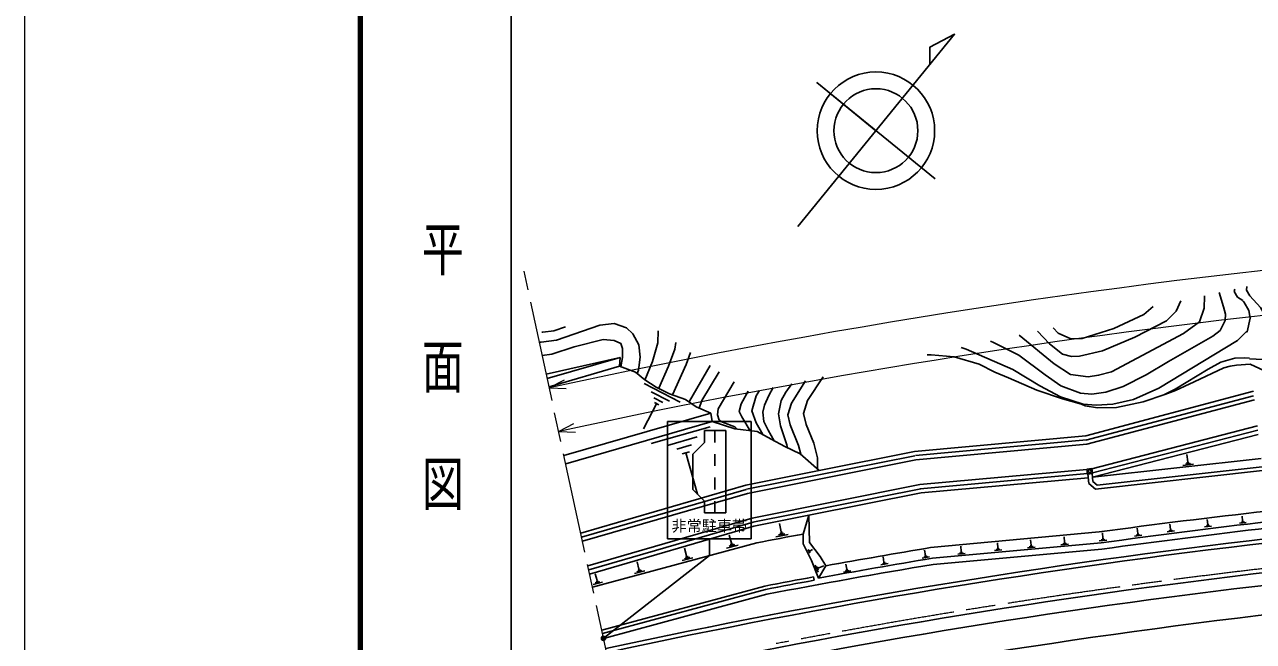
# Model space of a CAD drawing. Units: millimetres, scale not verified. Extents: x 0 to 700000, y -47500 to 447500.
# Drawn here: x 0 to 146460, y 291088 to 364651 of the extents above; entities that cross this region are included whole.
import ezdxf
from ezdxf.enums import TextEntityAlignment as Align

# ---------------------------------------------------------------- set-up
doc = ezdxf.new("R2010")
doc.units = ezdxf.units.MM
doc.header["$LTSCALE"] = 1000
doc.header["$PDMODE"] = 32
doc.header["$PDSIZE"] = 500
doc.linetypes.add('CHAIN', pattern=[18.5, 12, -1.5, 3.5, -1.5])
doc.layers.add('作業レイヤ1', color=7, linetype='Continuous', lineweight=13)
doc.layers.add('作業ﾚｲﾔ1', color=7, linetype='Continuous', lineweight=25)
doc.styles.add('@ＭＳ ゴシック', font='')
doc.styles.add('ＭＳ ゴシック', font='')
doc.styles.get('@ＭＳ ゴシック').set_extended_font_data('@MS Gothic')
doc.styles.get('ＭＳ ゴシック').set_extended_font_data('MS Gothic')

msp = doc.modelspace()

# ---------------------------------------------------------------- linework, layer by layer
at = {"layer": '作業レイヤ1'}
msp.add_lwpolyline([(0, -47500), (700000, -47500), (700000, 447500), (0, 447500)], close=True, dxfattribs=at)
at = {"layer": '作業ﾚｲﾔ1', "lineweight": 140}
msp.add_line((40000, 380000), (40000, 20000), dxfattribs=at)
at = {"layer": '作業ﾚｲﾔ1'}
for p, q in [((58000, 370000), (58000, 20000)), ((70991, 324955), (62178, 322971)), ((70991, 324955), (62294, 322438)), ((70916, 323895), (62505, 321460)), ((70991, 324955), (70916, 323895)), ((70916, 323895), (72824, 323201)), ((142920, 323705), (139385, 322062)), ((143689, 323934), (142920, 323705)), ((144424, 324039), (143689, 323934)), ((146088, 324158), (144424, 324039)), ((146090, 324161), (149416, 322596)), ((72824, 323201), (73913, 322270)), ((73913, 322270), (75291, 321422)), ((120664, 321039), (117263, 322542)), ((73836, 321839), (78148, 319629)), ((74693, 320855), (76849, 319750)), ((75291, 321422), (76854, 320628)), ((123696, 320008), (120664, 321039)), ((146458, 320943), (126481, 315602)), ((137188, 321011), (135914, 320551)), ((139385, 322062), (137188, 321011)), ((75329, 319440), (73782, 316422)), ((75011, 320148), (76089, 319595)), ((75059, 319578), (75598, 319302)), ((76854, 320628), (78763, 319934)), ((78763, 319934), (80060, 319063)), ((125951, 319365), (123696, 320008)), ((126421, 319189), (125951, 319365)), ((126492, 315095), (146449, 320393)), ((126620, 314612), (146578, 319909)), ((133323, 319671), (130147, 318970)), ((135914, 320551), (133323, 319671)), ((81795, 318319), (64281, 313249)), ((80060, 319063), (81795, 318319)), ((81795, 318319), (81953, 317328)), ((127868, 318930), (126421, 319189)), ((130147, 318970), (127868, 318930)), ((64492, 312272), (81953, 317328)), ((74681, 314673), (81716, 316681)), ((76615, 303324), (76615, 317324)), ((76615, 317324), (86615, 317324)), ((84667, 316455), (81953, 317328)), ((87309, 316115), (84667, 316455)), ((86615, 303324), (86615, 317324)), ((146935, 316807), (127215, 311687)), ((76641, 314471), (80158, 315475)), ((81025, 314824), (81025, 316224)), ((81025, 316224), (83579, 316224)), ((82270, 314824), (82270, 316224)), ((83579, 306424), (83579, 316224)), ((88987, 315226), (87309, 316115)), ((90623, 314328), (88987, 315226)), ((126481, 315602), (106053, 313733)), ((106171, 313244), (126574, 315110)), ((146976, 316301), (127261, 311182)), ((147037, 315769), (127267, 310674)), ((77721, 314019), (79480, 314521)), ((78361, 313441), (79241, 313692)), ((78801, 313566), (80207, 308642)), ((81025, 314824), (79651, 313424)), ((79651, 309224), (79651, 313424)), ((82270, 312024), (82270, 313424)), ((92445, 313468), (90623, 314328)), ((92445, 313468), (94710, 311472)), ((94710, 311472), (106053, 313733)), ((106217, 312747), (126620, 314612)), ((86049, 309236), (106119, 313237)), ((86147, 308746), (106217, 312747)), ((147384, 312913), (127269, 310661)), ((139302, 312209), (138057, 312070)), ((138977, 312299), (138355, 312229)), ((138807, 312406), (138496, 312371)), ((138638, 312513), (138540, 313384)), ((138716, 312522), (138560, 312504)), ((82270, 309224), (82270, 310624)), ((85958, 309728), (94710, 311472)), ((126620, 311603), (106709, 309787)), ((126665, 311105), (106754, 309289)), ((106873, 308801), (126771, 310614)), ((127213, 311708), (126616, 311650)), ((126670, 311052), (126616, 311650)), ((127267, 311110), (126670, 311052)), ((126835, 309908), (126730, 311058)), ((127077, 311544), (126779, 311515)), ((126806, 311216), (126779, 311515)), ((127105, 311245), (126806, 311216)), ((127105, 311245), (127077, 311544)), ((127267, 311110), (127213, 311708)), ((127314, 310163), (127228, 311106)), ((147544, 311482), (127638, 309253)), ((147495, 311919), (127856, 309721)), ((85958, 309728), (66279, 304012)), ((86008, 309226), (66384, 303524)), ((79651, 309224), (81025, 307824)), ((106709, 309787), (86713, 305800)), ((106806, 309297), (86811, 305309)), ((126835, 309908), (127638, 309253)), ((127314, 310163), (127856, 309721)), ((86147, 308746), (66490, 303034)), ((81025, 306424), (81025, 307824)), ((82270, 306424), (82270, 307824)), ((93466, 306127), (106873, 308801)), ((81025, 306424), (83579, 306424)), ((93466, 306127), (86901, 304818)), ((92802, 303894), (93466, 306127)), ((93551, 302897), (93466, 306127)), ((67125, 300102), (86713, 305800)), ((67239, 299614), (86852, 305319)), ((86901, 304818), (67336, 299124)), ((90184, 304148), (89991, 305172)), ((136587, 304473), (136508, 305070)), ((141455, 304853), (140638, 304745)), ((141240, 304908), (140832, 304854)), ((141127, 304976), (140923, 304949)), ((141014, 305044), (140939, 305616)), ((141065, 305051), (140963, 305037)), ((145599, 305278), (144800, 305186)), ((145390, 305335), (144991, 305289)), ((145281, 305403), (145081, 305380)), ((145172, 305472), (145108, 306031)), ((145222, 305477), (145122, 305466)), ((76615, 303324), (86615, 303324)), ((81615, 303324), (81615, 301324)), ((84249, 302813), (83989, 303774)), ((90999, 303847), (89535, 303571)), ((90605, 303924), (89874, 303786)), ((90395, 304036), (90029, 303967)), ((90276, 304165), (90093, 304131)), ((92802, 303894), (92814, 302718)), ((107957, 302275), (128091, 304151)), ((119955, 302578), (119897, 303210)), ((123956, 302938), (123898, 303577)), ((128769, 303231), (128309, 303189)), ((128646, 303313), (128416, 303292)), ((128522, 303395), (128464, 304040)), ((128580, 303400), (128465, 303389)), ((133168, 303747), (132277, 303630)), ((132933, 303807), (132488, 303748)), ((132810, 303881), (132588, 303852)), ((132687, 303956), (132605, 304579)), ((132743, 303963), (132632, 303948)), ((137048, 304273), (136194, 304161)), ((136823, 304331), (136396, 304274)), ((136705, 304402), (136492, 304374)), ((136641, 304480), (136534, 304466)), ((87279, 302853), (67674, 297560)), ((78895, 301291), (78655, 302191)), ((85047, 302586), (83674, 302215)), ((84667, 302631), (83980, 302445)), ((84458, 302722), (84114, 302629)), ((84335, 302836), (84163, 302789)), ((92814, 302718), (93804, 300759)), ((93593, 301620), (93382, 302037)), ((93582, 301745), (93477, 301954)), ((93597, 301818), (93545, 301923)), ((93551, 302897), (94817, 301209)), ((93626, 301866), (93600, 301918)), ((93613, 301892), (93904, 302039)), ((107357, 301347), (107250, 301959)), ((108196, 301012), (128296, 302830)), ((108291, 300268), (128382, 302085)), ((111755, 301741), (111534, 301721)), ((111637, 301820), (111580, 302439)), ((111692, 301825), (111581, 301815)), ((116485, 302007), (115591, 301926)), ((116254, 302076), (115807, 302035)), ((116134, 302155), (115910, 302135)), ((116014, 302234), (115957, 302860)), ((116070, 302240), (115958, 302229)), ((120431, 302348), (119527, 302266)), ((120197, 302418), (119745, 302377)), ((120076, 302498), (119850, 302477)), ((120011, 302583), (119898, 302573)), ((124437, 302706), (123525, 302623)), ((124201, 302776), (123745, 302735)), ((124079, 302857), (123850, 302837)), ((124013, 302943), (123899, 302933)), ((129008, 303160), (128087, 303076)), ((69114, 291543), (81615, 301324)), ((73219, 299723), (72994, 300567)), ((79640, 301077), (78355, 300734)), ((79285, 301120), (78642, 300948)), ((79090, 301205), (78768, 301120)), ((78975, 301313), (78815, 301270)), ((93804, 300759), (94624, 298637)), ((94817, 301209), (95487, 300102)), ((97990, 299701), (97882, 300316)), ((102912, 300368), (102035, 300215)), ((102677, 300418), (102239, 300341)), ((102428, 300555), (102320, 301168)), ((102553, 300486), (102333, 300448)), ((102482, 300564), (102373, 300545)), ((107840, 301161), (106966, 301008)), ((107606, 301210), (107169, 301134)), ((107482, 301279), (107263, 301240)), ((107412, 301356), (107302, 301337)), ((112103, 301594), (111218, 301514)), ((111874, 301663), (111431, 301623)), ((68226, 298361), (68018, 299144)), ((73918, 299521), (72712, 299200)), ((73585, 299562), (72981, 299401)), ((73402, 299642), (73100, 299562)), ((73294, 299743), (73143, 299702)), ((94031, 298783), (94104, 298389)), ((94565, 299344), (94236, 300196)), ((94568, 299590), (94403, 300016)), ((94612, 299730), (94530, 299943)), ((95487, 300102), (94624, 298637)), ((94677, 299816), (94636, 299922)), ((94656, 299869), (95253, 300099)), ((98475, 299514), (97596, 299361)), ((98240, 299564), (97801, 299487)), ((98115, 299632), (97895, 299594)), ((98044, 299711), (97935, 299691)), ((68874, 298175), (67756, 297877)), ((68565, 298212), (68006, 298063)), ((68395, 298287), (68116, 298212)), ((68296, 298380), (68156, 298343)), ((68784, 292429), (88232, 297691)), ((68869, 292038), (88322, 297301)), ((69140, 291490), (88457, 296716))]:
    msp.add_line(p, q, dxfattribs=at)
at = {"layer": '作業ﾚｲﾔ1', "linetype": 'CHAIN', "lineweight": 13}
msp.add_line((82415, 229406), (59528, 335227), dxfattribs=at)
at = {"layer": '作業ﾚｲﾔ1', "lineweight": 13}
for p, q in [((64310, 322251), (62532, 321333)), ((62532, 321333), (64530, 321239)), ((65435, 317046), (63658, 316129)), ((63658, 316129), (65656, 316035))]:
    msp.add_line(p, q, dxfattribs=at)
at = {"layer": '作業ﾚｲﾔ1'}
for points in [[(92169, 340584), (110845, 363499), (107905, 361967), (107894, 359879)], [(101468, 351995), (94440, 357723), (108509, 346256)], [(142359, 332689), (142878, 330996), (143114, 330135), (143090, 329375), (142504, 328170), (141614, 327485), (136319, 324457), (133671, 322861), (130932, 321488), (128879, 320800), (127194, 320560), (125842, 320686), (123511, 321579), (121636, 322873), (118499, 325230), (115468, 326743), (115111, 326877)], [(145195, 331749), (144566, 332152), (144154, 332805), (144227, 333087)], [(145691, 333399), (145638, 332958), (146038, 332300), (147288, 330891), (147960, 329728), (148454, 327742), (148394, 325465), (148118, 324890), (147577, 324700), (146009, 324773)], [(118558, 327612), (122710, 324192), (124668, 322931), (126771, 322642), (128000, 322822), (129541, 323250), (138133, 327793), (140036, 329199), (140589, 330828), (140626, 332276), (140613, 332316)], [(137816, 331720), (137260, 330487), (136088, 329306), (132340, 327377), (128469, 325754), (125722, 325088), (124769, 325073), (123702, 325341), (122146, 326559), (120731, 328076)], [(122600, 328474), (123185, 327863), (124678, 327180), (126042, 327195), (129804, 328406), (133387, 330064), (134502, 331013)], [(145642, 327955), (145701, 328015), (146072, 329652), (145919, 330546), (145307, 331597), (145216, 331655)], [(73027, 323027), (73184, 323456), (73383, 324971), (73217, 326476), (72509, 327762), (71754, 328483), (70264, 328989), (68558, 328807), (63396, 327001), (61567, 326784), (61355, 326778)], [(61637, 327975), (61783, 327950), (63075, 328143), (64484, 328616)], [(75514, 328138), (75457, 326695), (74821, 324458), (73927, 322261)], [(71047, 323847), (71273, 324941), (71249, 326025), (71048, 326627), (70251, 326975), (68974, 327089), (65485, 326231), (62827, 325351), (61700, 325184)], [(75581, 321275), (76743, 323934), (77484, 325940), (77631, 326717)], [(111646, 326138), (112220, 325957), (117802, 323517), (120986, 321588), (123475, 320267), (126160, 319380), (127708, 319278), (129718, 319390), (132170, 319938), (135192, 321288), (144563, 326963), (145621, 328048)], [(77241, 320487), (78864, 324105), (79373, 325547)], [(117263, 322542), (115631, 323191), (113791, 324158), (110809, 325035), (108050, 325251), (107593, 325273)], [(79215, 319631), (79244, 319749), (81709, 323979)], [(145988, 324867), (145392, 324894), (144234, 324879), (142579, 324392), (141071, 323540), (137150, 321187), (135868, 320553)], [(80396, 318919), (80725, 319813), (82803, 323244)], [(94490, 311667), (94489, 312978), (94063, 314719), (93166, 316954), (92847, 318260), (93318, 319816), (95165, 322623)], [(84885, 316427), (84645, 316664), (83194, 317241), (82782, 317485), (82593, 318092), (82675, 318808), (84566, 322060)], [(86250, 320930), (85397, 319427), (85174, 318517), (85481, 317889), (86495, 316220)], [(88006, 315746), (87202, 317148), (86682, 318578), (87212, 320362), (87611, 321011)], [(89205, 321351), (88697, 320414), (88179, 319249), (87979, 318417), (88098, 317303), (88629, 316288), (89355, 315024)], [(90932, 314183), (90869, 314526), (90113, 316817), (89853, 318216), (90163, 319830), (90729, 320809), (91436, 321827)], [(93081, 322178), (91389, 319504), (90973, 318120), (91257, 316936), (92248, 314466), (92515, 313406)]]:
    msp.add_lwpolyline(points, dxfattribs=at)
for centre, radius in [((101468, 351995), 7000), ((101468, 351995), 5000), ((68996, 291450), 150), ((68996, 291450), 120), ((68996, 291450), 90), ((68996, 291450), 60), ((68996, 291450), 30)]:
    msp.add_circle(centre, radius, dxfattribs=at)
at = {"layer": '作業ﾚｲﾔ1', "lineweight": 13}
for radius, start, end in [(835325, 87.1561, 102.2996), (830000, 89.65681, 102.30021)]:
    msp.add_arc((240476, -494818), radius, start, end, dxfattribs=at)
at = {"layer": '作業ﾚｲﾔ1'}
for centre, radius, start, end in [((237369, -495251), 806836, 96.35291, 97.78406), ((240453, -494823), 805500, 96.57396, 98.00388), ((240453, -494823), 803500, 96.57396, 102.30172), ((240453, -494823), 812250, 100.47352, 100.86999), ((240453, -494823), 804750, 96.57396, 98.0052), ((240453, -494823), 803000, 96.57396, 102.30178), ((240453, -494823), 808035, 99.43759, 100.33514), ((240453, -494823), 806000, 99.43759, 100.86999), ((240453, -494823), 806750, 99.43561, 100.41416), ((240453, -494823), 799500, 96.57396, 102.3022), ((240453, -494823), 807000, 100.45364, 100.87263), ((240453, -494823), 798000, 96.57396, 102.30239), ((240453, -494823), 806600, 100.45364, 100.87157), ((240453, -494823), 794500, 96.57396, 102.30282)]:
    msp.add_arc(centre, radius, start, end, dxfattribs=at)
at = {"layer": '作業ﾚｲﾔ1', "linetype": 'CHAIN', "lineweight": 13}
for start, end in [(96.57424, 98.00663), (98.00663, 99.43903), (99.43903, 100.87142)]:
    msp.add_arc((240476, -494818), 800000, start, end, dxfattribs=at)
at = {"layer": '作業ﾚｲﾔ1'}
msp.add_point((68996, 291450), dxfattribs=at)

# ---------------------------------------------------------------- texts
at = {"layer": '作業ﾚｲﾔ1', "style": '@ＭＳ ゴシック', "width": 1.4}
msp.add_text('平  面  図', height=3666, rotation=270, dxfattribs=at).set_placement((49777, 306475), align=Align.MIDDLE_RIGHT)
at = {"layer": '作業ﾚｲﾔ1', "style": 'ＭＳ ゴシック'}
msp.add_text('非常駐車帯', height=1320, dxfattribs=at).set_placement((81615, 304874), align=Align.MIDDLE_CENTER)

doc.saveas('drawing.dxf')
